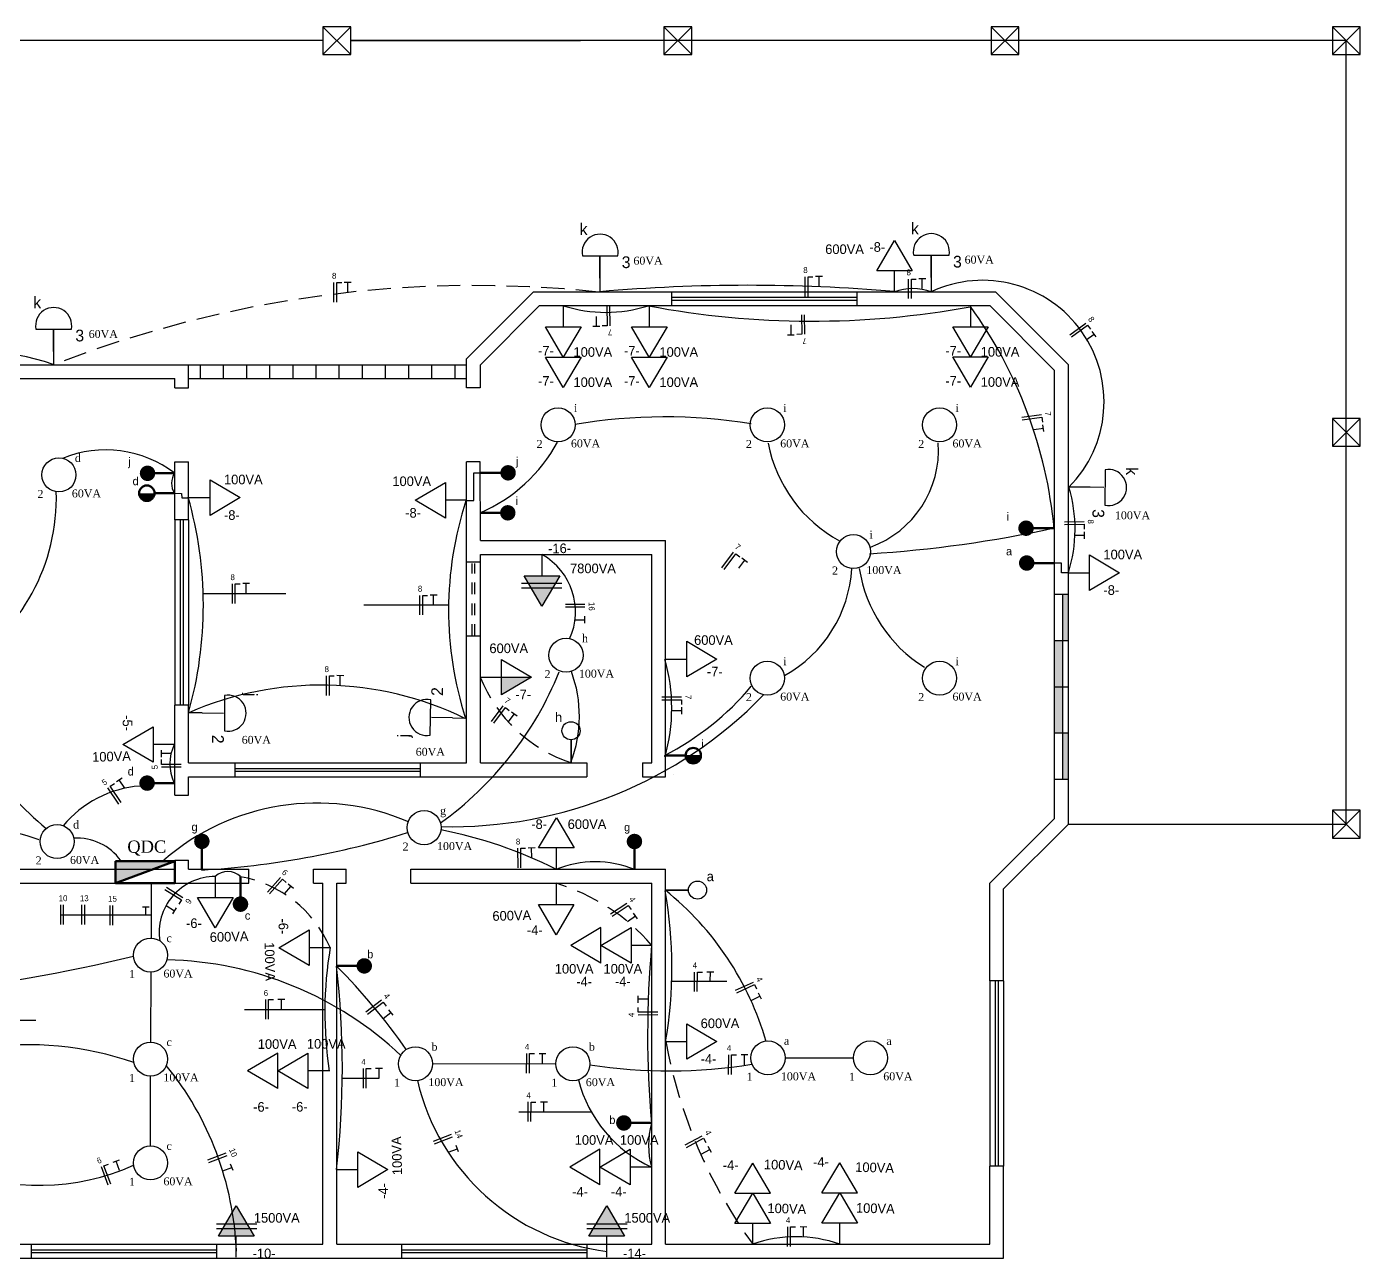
# Model space of a CAD drawing. Extents: x 33 to 1815, y -14679 to 245.
# Drawn here: x 40.87 to 55.27, y -2.46 to 10.84 of the extents above; entities that cross this region are included whole.
import ezdxf

# ---------------------------------------------------------------- set-up
doc = ezdxf.new("R2010")
doc.units = 0
doc.header["$MEASUREMENT"] = 0
for name, pattern in [('DASHED2', [9.525, 6.35, -3.175]), ('HIDDEN', [0.375, 0.25, -0.125]), ('HIDDEN2', [4.7625, 3.175, -1.5875])]:
    doc.linetypes.add(name, pattern=pattern)
doc.layers.get('0').update_dxf_attribs({"linetype": 'CONTINUOUS'})
for name, color, linetype in [('CP-CAR', 7, 'CONTINUOUS'), ('ESQUADRIA', 2, 'CONTINUOUS'), ('FIACAO', 1, 'CONTINUOUS'), ('INTERRUPTOR', 10, 'CONTINUOUS'), ('JANELA', 3, 'CONTINUOUS'), ('PAREDE', 6, 'CONTINUOUS'), ('PILAR', 5, 'CONTINUOUS'), ('PONTO_DE_LUZ', 1, 'CONTINUOUS'), ('PORTA', 3, 'CONTINUOUS'), ('PROJCASA', 3, 'HIDDEN'), ('TOMADAS', 1, 'CONTINUOUS'), ('VARANDA', 1, 'CONTINUOUS')]:
    doc.layers.add(name, color=color, linetype=linetype)
doc.layers.add('Interruptores', color=7, linetype='CONTINUOUS', lineweight=50)
doc.layers.add('QDC', color=1, linetype='CONTINUOUS', lineweight=50)

# ---------------------------------------------------------------- blocks, each defined once
blk = doc.blocks.new('QDC')
for p, q in [((0.2, 0.15), (-0.2, 0.15)), ((-0.2, 0), (0.2, 0.15)), ((-0.2, 0.15), (-0.2, 0)), ((0.2, 0), (0.2, 0.15)), ((-0.2, 0), (0.2, 0))]:
    blk.add_line(p, q)
blk.add_solid([(-0.2, 0), (0.2, 0), (0.2, 0.15)])
blk = doc.blocks.new('TB-30')
for p, q in [((0.1433, 0.1202), (0.3473, 0)), ((0.1433, -0.1202), (0.1433, 0.1202)), ((0, 0), (0.1433, 0)), ((0.3473, 0), (0.1433, -0.1202))]:
    blk.add_line(p, q)
blk = doc.blocks.new('TB-230')
blk.add_hatch(color=256).paths.add_polyline_path([(0.1433, 0.1202), (0.1433, -0.1202), (0.3473, 0)])
for p, q in [((0.1433, -0.1202), (0.1433, 0.1202)), ((0.1433, 0.1202), (0.3473, 0)), ((0, 0), (0.1433, 0)), ((0.3473, 0), (0.1433, -0.1202))]:
    blk.add_line(p, q)

msp = doc.modelspace()

# ---------------------------------------------------------------- hatches: boundary and pattern name
at = {"layer": 'FIACAO'}
h = msp.add_hatch(color=256, dxfattribs=at)
h.dxf.hatch_style = 1
h.paths.add_polyline_path([(42.263, 6.019, -1), (42.096, 6.019, -1)])
h = msp.add_hatch(color=256, dxfattribs=at)
h.dxf.hatch_style = 1
h.paths.add_polyline_path([(45.989, 6.024, 1), (46.156, 6.024, 1)])
h = msp.add_hatch(color=256, dxfattribs=at)
h.dxf.hatch_style = 1
h.paths.add_polyline_path([(42.089, 5.804), (42.256, 5.804, -1)])
h = msp.add_hatch(color=256, dxfattribs=at)
h.dxf.hatch_style = 1
h.paths.add_polyline_path([(45.986, 5.592, 1), (46.153, 5.592, 1)])
h = msp.add_hatch(color=256, dxfattribs=at)
h.dxf.hatch_style = 1
h.paths.add_polyline_path([(51.749, 5.426, -1), (51.582, 5.426, -1)])
h = msp.add_hatch(color=256, dxfattribs=at)
h.dxf.hatch_style = 1
h.paths.add_polyline_path([(51.756, 5.05, -1), (51.589, 5.05, -1)])
h = msp.add_hatch(color=256, dxfattribs=at)
h.dxf.hatch_style = 1
h.paths.add_polyline_path([(48.155, 2.97), (47.988, 2.97, 1)])
h = msp.add_hatch(color=256, dxfattribs=at)
h.dxf.hatch_style = 1
h.paths.add_polyline_path([(42.258, 2.673, -1), (42.091, 2.673, -1)])
h = msp.add_hatch(color=256, dxfattribs=at)
h.dxf.hatch_style = 1
h.paths.add_polyline_path([(42.766, 1.961, 1), (42.766, 2.128, 1)])
h = msp.add_hatch(color=256, dxfattribs=at)
h.dxf.hatch_style = 1
h.paths.add_polyline_path([(47.437, 1.959, 1), (47.437, 2.126, 1)])
h = msp.add_hatch(color=256, dxfattribs=at)
h.dxf.hatch_style = 1
h.paths.add_polyline_path([(43.183, 1.45, 1), (43.183, 1.282, 1)])
h = msp.add_hatch(color=256, dxfattribs=at)
h.dxf.hatch_style = 1
h.paths.add_polyline_path([(44.436, 0.699, 1), (44.603, 0.699, 1)])
h = msp.add_hatch(color=256, dxfattribs=at)
h.dxf.hatch_style = 1
h.paths.add_polyline_path([(47.406, -0.997, 1), (47.239, -0.997, 1)])
at = {"layer": 'PORTA'}
h = msp.add_hatch(dxfattribs=at)
h.set_pattern_fill('_USER,_O', color=1, scale=0.25, angle=90, pattern_type=0)
h.set_pattern_definition([(90, (0, 0), (-0.25, 2e-17), [])])
h.paths.add_polyline_path([(45.623, 7.192), (42.623, 7.192), (42.623, 7.042), (45.623, 7.042)])
h = msp.add_hatch(color=1, dxfattribs=at)
h.dxf.hatch_style = 1
h.paths.add_polyline_path([(52.123, 4.711), (52.063, 4.711), (52.063, 4.211), (52.123, 4.211)])
h.paths.add_polyline_path([(52.123, 3.211), (52.063, 3.211), (52.063, 2.711), (52.123, 2.711)])
h.paths.add_polyline_path([(52.063, 3.711), (51.973, 3.711), (51.973, 3.211), (52.063, 3.211)])
h.paths.add_polyline_path([(52.063, 4.211), (51.973, 4.211), (51.973, 3.711), (52.063, 3.711)])
at = {"layer": 'TOMADAS'}
msp.add_hatch(color=256, dxfattribs=at).paths.add_polyline_path([(46, 3.817), (46, 3.625), (46.326, 3.817)])

# ---------------------------------------------------------------- linework, layer by layer
at = {"color": 7, "linetype": 'DASHED2', "lineweight": 20, "ltscale": 0.5}
for p, q in [((47.064, 8.127), (47.064, 8.226)), ((50.641, 8.134), (50.641, 8.233)), ((41.165, 7.336), (41.165, 7.435)), ((52.277, 5.869), (52.376, 5.868))]:
    msp.add_line(p, q, dxfattribs=at)
at = {"color": 7}
for p, q in [((44.192, 7.868), (44.192, 8.079)), ((44.223, 7.868), (44.223, 8.079)), ((44.223, 8.079), (44.276, 8.079)), ((44.378, 8.081), (44.304, 8.081)), ((44.341, 7.975), (44.341, 8.081)), ((49.281, 7.93), (49.282, 8.142)), ((49.312, 7.93), (49.312, 8.142)), ((49.312, 8.142), (49.365, 8.142)), ((49.467, 8.144), (49.393, 8.144)), ((49.43, 8.038), (49.43, 8.144)), ((50.396, 7.906), (50.397, 8.117)), ((50.427, 7.906), (50.427, 8.117)), ((50.427, 8.117), (50.48, 8.117)), ((50.582, 8.119), (50.508, 8.119)), ((50.545, 8.013), (50.545, 8.119)), ((47.139, 7.824), (47.143, 7.613)), ((47.169, 7.825), (47.173, 7.613)), ((47.023, 7.714), (47.025, 7.608)), ((49.24, 7.731), (49.244, 7.52)), ((49.27, 7.732), (49.275, 7.52)), ((52.14, 7.516), (52.311, 7.641)), ((46.988, 7.607), (47.062, 7.609)), ((47.143, 7.613), (47.09, 7.612)), ((49.089, 7.515), (49.163, 7.516)), ((49.124, 7.621), (49.126, 7.515)), ((49.244, 7.52), (49.192, 7.519)), ((52.158, 7.492), (52.329, 7.617)), ((52.315, 7.46), (52.4, 7.522)), ((52.329, 7.617), (52.36, 7.574)), ((52.422, 7.492), (52.379, 7.552)), ((51.621, 6.625), (51.831, 6.654)), ((51.625, 6.595), (51.835, 6.624)), ((51.748, 6.493), (51.853, 6.507)), ((51.835, 6.624), (51.842, 6.572)), ((51.858, 6.47), (51.848, 6.544)), ((52.081, 5.496), (52.293, 5.498)), ((52.081, 5.466), (52.293, 5.468)), ((52.19, 5.349), (52.296, 5.349)), ((52.293, 5.468), (52.293, 5.415)), ((52.296, 5.312), (52.296, 5.386)), ((48.381, 4.999), (48.508, 5.168)), ((48.405, 4.98), (48.532, 5.149)), ((48.532, 5.149), (48.575, 5.118)), ((48.564, 4.995), (48.628, 5.08)), ((48.658, 5.057), (48.598, 5.102)), ((43.097, 4.613), (43.097, 4.825)), ((43.127, 4.613), (43.127, 4.825)), ((43.127, 4.825), (43.18, 4.825)), ((43.282, 4.827), (43.208, 4.827)), ((43.245, 4.721), (43.245, 4.827)), ((45.12, 4.489), (45.12, 4.701)), ((45.151, 4.489), (45.151, 4.701)), ((45.151, 4.701), (45.204, 4.701)), ((45.306, 4.702), (45.232, 4.702)), ((45.269, 4.597), (45.269, 4.702)), ((46.692, 4.607), (46.903, 4.607)), ((46.692, 4.577), (46.903, 4.577)), ((46.903, 4.401), (46.903, 4.475)), ((46.797, 4.438), (46.903, 4.438)), ((44.112, 3.62), (44.113, 3.832)), ((44.143, 3.62), (44.143, 3.832)), ((44.143, 3.832), (44.196, 3.832)), ((44.298, 3.833), (44.224, 3.834)), ((44.261, 3.728), (44.261, 3.833)), ((47.734, 3.604), (47.945, 3.604)), ((45.892, 3.338), (46.02, 3.507)), ((45.917, 3.32), (46.044, 3.489)), ((46.044, 3.489), (46.086, 3.457)), ((47.734, 3.574), (47.945, 3.574)), ((47.945, 3.574), (47.945, 3.521)), ((47.947, 3.419), (47.947, 3.493)), ((46.076, 3.334), (46.14, 3.419)), ((46.169, 3.397), (46.11, 3.441)), ((47.842, 3.456), (47.947, 3.456)), ((42.327, 3.029), (42.327, 2.955)), ((42.433, 2.992), (42.327, 2.992)), ((42.329, 2.874), (42.329, 2.927)), ((42.541, 2.874), (42.329, 2.874)), ((42.541, 2.844), (42.329, 2.844)), ((41.87, 2.447), (41.752, 2.623)), ((41.777, 2.64), (41.821, 2.669)), ((41.896, 2.464), (41.777, 2.64)), ((41.905, 2.728), (41.843, 2.687)), ((41.933, 2.62), (41.874, 2.708)), ((46.18, 1.758), (46.179, 1.97)), ((46.21, 1.758), (46.209, 1.97)), ((46.209, 1.97), (46.262, 1.97)), ((46.364, 1.973), (46.29, 1.972)), ((46.328, 1.867), (46.327, 1.973)), ((43.474, 1.496), (43.614, 1.655)), ((43.497, 1.476), (43.637, 1.635)), ((43.637, 1.635), (43.676, 1.6)), ((42.367, 1.525), (42.546, 1.411)), ((42.384, 1.55), (42.562, 1.437)), ((43.657, 1.479), (43.727, 1.558)), ((43.755, 1.534), (43.699, 1.583)), ((41.242, 1.146), (41.242, 1.358)), ((41.272, 1.146), (41.272, 1.358)), ((41.471, 1.146), (41.471, 1.358)), ((41.501, 1.146), (41.501, 1.358)), ((41.776, 1.14), (41.776, 1.352)), ((41.806, 1.14), (41.806, 1.352)), ((42.198, 1.335), (42.124, 1.335)), ((42.161, 1.252), (42.161, 1.335)), ((42.382, 1.351), (42.472, 1.294)), ((42.452, 1.263), (42.492, 1.325)), ((42.546, 1.411), (42.518, 1.367)), ((47.178, 1.26), (47.354, 1.378)), ((47.195, 1.235), (47.371, 1.353)), ((47.371, 1.353), (47.4, 1.309)), ((41.244, 1.252), (41.64, 1.252)), ((47.361, 1.179), (47.448, 1.238)), ((47.469, 1.207), (47.428, 1.268)), ((48.085, 0.422), (48.087, 0.633)), ((48.116, 0.421), (48.118, 0.633)), ((48.118, 0.633), (48.171, 0.632)), ((48.294, 0.631), (48.22, 0.632)), ((48.256, 0.534), (48.257, 0.632)), ((48.529, 0.436), (48.721, 0.525)), ((48.542, 0.409), (48.734, 0.498)), ((48.734, 0.498), (48.756, 0.45)), ((43.455, 0.123), (43.455, 0.335)), ((43.486, 0.123), (43.486, 0.335)), ((43.486, 0.335), (43.539, 0.335)), ((43.662, 0.335), (43.588, 0.335)), ((43.625, 0.229), (43.625, 0.335)), ((44.536, 0.203), (44.705, 0.331)), ((44.555, 0.179), (44.723, 0.307)), ((44.723, 0.307), (44.755, 0.265)), ((47.474, 0.375), (47.475, 0.301)), ((47.58, 0.339), (47.475, 0.338)), ((48.696, 0.327), (48.792, 0.372)), ((48.808, 0.338), (48.777, 0.405)), ((43.228, 0.229), (43.625, 0.229)), ((44.723, 0.132), (44.807, 0.196)), ((44.83, 0.167), (44.785, 0.226)), ((47.476, 0.199), (47.476, 0.251)), ((47.688, 0.201), (47.476, 0.199)), ((47.688, 0.171), (47.477, 0.168)), ((46.273, -0.459), (46.275, -0.247)), ((46.303, -0.459), (46.305, -0.248)), ((46.305, -0.248), (46.358, -0.248)), ((46.481, -0.249), (46.407, -0.249)), ((46.443, -0.355), (46.444, -0.249)), ((48.454, -0.473), (48.456, -0.261)), ((48.484, -0.473), (48.486, -0.262)), ((48.486, -0.262), (48.539, -0.262)), ((48.662, -0.263), (48.588, -0.263)), ((48.624, -0.369), (48.625, -0.263)), ((44.51, -0.621), (44.51, -0.409)), ((44.54, -0.621), (44.54, -0.409)), ((44.54, -0.409), (44.593, -0.409)), ((44.716, -0.409), (44.642, -0.409)), ((44.679, -0.515), (44.679, -0.409)), ((44.282, -0.515), (44.679, -0.515)), ((46.289, -0.982), (46.291, -0.77)), ((46.319, -0.982), (46.321, -0.771)), ((46.321, -0.771), (46.374, -0.771)), ((46.497, -0.772), (46.423, -0.772)), ((46.459, -0.878), (46.46, -0.772)), ((45.266, -1.195), (45.463, -1.118)), ((45.277, -1.223), (45.474, -1.146)), ((47.984, -1.235), (48.17, -1.135)), ((45.426, -1.314), (45.525, -1.276)), ((45.538, -1.31), (45.511, -1.241)), ((47.998, -1.262), (48.184, -1.161)), ((48.157, -1.334), (48.25, -1.284)), ((48.184, -1.161), (48.209, -1.208)), ((48.268, -1.316), (48.233, -1.251)), ((41.874, -1.398), (41.804, -1.424)), ((41.876, -1.51), (41.839, -1.411)), ((42.831, -1.396), (43.029, -1.319)), ((42.842, -1.424), (43.04, -1.347)), ((41.755, -1.669), (41.681, -1.47)), ((41.709, -1.46), (41.759, -1.441)), ((41.783, -1.658), (41.709, -1.46)), ((42.991, -1.515), (43.09, -1.477)), ((43.103, -1.511), (43.077, -1.442)), ((49.091, -2.33), (49.093, -2.119)), ((49.121, -2.33), (49.123, -2.119)), ((49.123, -2.119), (49.176, -2.119)), ((49.299, -2.121), (49.225, -2.12)), ((49.261, -2.226), (49.262, -2.12))]:
    msp.add_line(p, q, dxfattribs=at)
at = {"color": 240, "linetype": 'Continuous', "lineweight": 30, "true_color": 0xed1f24}
for p, q in [((45.701, 6.023), (45.772, 6.025)), ((45.701, 5.724), (45.701, 6.023)), ((42.471, 5.803), (42.547, 5.799)), ((42.547, 5.799), (42.547, 5.799)), ((42.547, 5.799), (42.548, 5.754)), ((42.548, 5.754), (42.624, 5.753)), ((45.62, 5.724), (45.701, 5.724)), ((52.047, 5.048), (51.976, 5.049)), ((52.049, 4.944), (52.047, 5.048)), ((52.123, 4.944), (52.049, 4.944))]:
    msp.add_line(p, q, dxfattribs=at)
at = {"color": 7, "linetype": 'Continuous'}
for p, q in [((42.784, 4.72), (43.674, 4.72)), ((45.423, 4.596), (44.515, 4.596)), ((41.64, 1.252), (42.216, 1.252)), ((47.839, 0.534), (48.435, 0.534)), ((43.625, 0.229), (44.093, 0.229)), ((40.505, 0.113), (40.974, 0.113)), ((46.187, -0.877), (46.971, -0.877))]:
    msp.add_line(p, q, dxfattribs=at)
at = {"color": 240, "lineweight": 30, "true_color": 0xed1f24}
for p, q in [((42.218, 1.592), (42.218, 0.998)), ((42.216, 0.63), (42.213, -0.124)), ((42.209, -0.497), (42.209, -1.251))]:
    msp.add_line(p, q, dxfattribs=at)
at = {"color": 240, "linetype": 'ByBlock', "lineweight": 30, "true_color": 0xed1f24}
for p, q in [((45.257, -0.356), (46.585, -0.359)), ((49.062, -0.294), (49.802, -0.293))]:
    msp.add_line(p, q, dxfattribs=at)
at = {"color": 240, "linetype": 'Continuous', "lineweight": 30, "true_color": 0xed1f24}
for centre, radius, start, end in [((51.197, 6.792), 1.311, 315.2337, 115.0595), ((48.662, -10.511), 18.56, 85.1047, 94.9381), ((50.443, 7.404), 0.609, 71.0238, 108.9762), ((47.128, 9.265), 1.508, 252.2462, 287.7538), ((49.353, 17.133), 9.471, 259.2609, 280.3904), ((47.151, 4.974), 4.838, 5.299, 36.0157), ((40.38, 5.019), 2.31, 70.2316, 109.7684), ((45.091, 7.176), 1.723, 293.303, 331.6144), ((41.727, 5.043), 1.229, 52.5954, 112.2659), ((42.64, 5.911), 0.201, 146.899, 212.4443), ((38.509, 4.591), 4.273, 344.2597, 15.8949), ((50.626, 5.417), 1.569, 342.492, 16.7567), ((49.257, 4.539), 3.827, 162.0006, 197.7477), ((49.125, 18.5), 13.377, 273.6386, 282.2705), ((45.915, 3.483), 1.925, 344.1338, 15.8662), ((44.049, 0.176), 3.555, 64.0118, 113.607), ((46.412, 5.627), 2.978, 296.9489, 320.1751), ((42.894, 2.881), 0.474, 154.0198, 205.0637), ((39.933, -1.001), 3.245, 70.6278, 108.897)]:
    msp.add_arc(centre, radius, start, end, dxfattribs=at)
at = {"color": 240, "linetype": 'HIDDEN', "lineweight": 30, "true_color": 0xed1f24}
for centre, radius, start, end in [((45.723, -4.526), 12.573, 83.9237, 111.2407), ((47.263, 4.416), 1.607, 201.8584, 251.4327), ((42.956, 0.38), 1.302, 23.4104, 79.9949), ((45.949, -0.533), 2.219, 41.0346, 73.202), ((53.047, 0.851), 5.36, 190.3922, 216.1262)]:
    msp.add_arc(centre, radius, start, end, dxfattribs=at)
at = {"color": 240, "linetype": 'ByBlock', "lineweight": 30, "true_color": 0xed1f24}
for centre, radius, start, end in [((47.767, 0.847), 5.781, 80.7542, 99.6913), ((50.384, 6.631), 1.53, 190.7396, 241.3525), ((49.605, 6.27), 1.115, 289.8914, 3.919), ((39.036, 5.755), 2.159, 301.2973, 1.7575), ((46.095, 4.524), 0.706, 335.3607, 60.8593), ((48.372, 5.072), 1.414, 299.0375, 356.6525), ((51.375, 5.222), 1.528, 188.7517, 238.1117), ((43.169, 5.272), 3.728, 305.6438, 337.9895), ((45.445, 3.394), 1.398, 339.1993, 20.2513), ((43.598, 5.158), 3.895, 201.5687, 229.7988), ((45.458, 6.912), 4.71, 268.664, 315.6866), ((42.185, 1.458), 1.186, 94.2679, 140.5902), ((44.006, -0.059), 2.517, 66.8207, 130.9895), ((44.435, -2.546), 4.801, 63.3386, 79.0533), ((41.419, 1.499), 0.579, 35.5568, 93.61), ((42.249, 10.869), 9.149, 273.2262, 287.4115), ((47.014, 0.713), 1.111, 67.463, 112.537), ((43.056, 0.677), 4.785, 350.3848, 10.0012), ((45.742, -1.014), 3.243, 16.0287, 51.2708), ((36.864, 22.855), 22.649, 271.5285, 283.1778), ((40.895, -3.613), 3.46, 70.8345, 125.6895), ((39.75, -2.513), 3.391, 2.2209, 39.0816), ((47.443, 0.008), 2.412, 193.1372, 262.8321)]:
    msp.add_arc(centre, radius, start, end, dxfattribs=at)
at = {"color": 240, "lineweight": 30, "true_color": 0xed1f24}
for centre, radius, start, end in [((42.91, 1.058), 0.606, 89.8854, 188.8417), ((43.047, 1.524), 0.195, 45.4046, 134.2805), ((48.341, 0.199), 4.247, 170.5286, 188.6188), ((58.449, -0.048), 10.87, 174.8786, 185.0118), ((42.311, -3.035), 3.8, 46.6559, 88.7956), ((39.443, -4.066), 6.745, 34.9168, 44.9033), ((34.555, -0.403), 9.728, 353.5164, 6.4836), ((47.813, 5.175), 5.61, 261.1916, 279.1589), ((48.214, -0.178), 1.426, 194.4086, 245.4341), ((48.49, -1.235), 0.901, 164.9014, 195.5016), ((41.021, 0.757), 2.428, 246.9222, 294.5199), ((49.182, -3.63), 1.404, 70.3768, 109.4915)]:
    msp.add_arc(centre, radius, start, end, dxfattribs=at)
at = {"layer": 'CP-CAR'}
msp.add_line((42.623, 7.192), (45.623, 7.192), dxfattribs=at)
at = {"layer": 'ESQUADRIA'}
for p, q in [((47.842, 7.98), (49.842, 7.98)), ((47.842, 7.83), (49.842, 7.83)), ((42.473, 5.516), (42.473, 3.516)), ((42.623, 5.516), (42.623, 3.516)), ((45.623, 4.263), (45.623, 5.063)), ((45.773, 4.263), (45.773, 5.063)), ((43.123, 2.892), (45.123, 2.892)), ((43.123, 2.742), (45.123, 2.742)), ((51.273, 0.536), (51.273, -1.464)), ((51.423, 0.536), (51.423, -1.464)), ((40.923, -2.308), (42.923, -2.308)), ((44.923, -2.308), (46.923, -2.308)), ((40.923, -2.458), (42.923, -2.458)), ((44.923, -2.458), (46.923, -2.458))]:
    msp.add_line(p, q, dxfattribs=at)
at = {"layer": 'FIACAO'}
for p, q in [((46.875, 8.367), (47.257, 8.367)), ((47.064, 8.127), (47.064, 8.357)), ((47.064, 8.357), (47.064, 8.127)), ((50.452, 8.373), (50.834, 8.373)), ((50.641, 8.134), (50.641, 8.363)), ((50.641, 8.363), (50.641, 8.134)), ((47.064, 8.127), (47.064, 7.979)), ((50.641, 8.134), (50.641, 7.985)), ((40.975, 7.575), (41.357, 7.575)), ((41.165, 7.336), (41.165, 7.565)), ((41.165, 7.565), (41.165, 7.336)), ((41.165, 7.336), (41.165, 7.187)), ((52.518, 6.057), (52.515, 5.675)), ((52.129, 5.874), (52.359, 5.873)), ((52.277, 5.869), (52.129, 5.869)), ((52.507, 5.867), (52.277, 5.869)), ((43.012, 3.619), (43.009, 3.237)), ((45.232, 3.19), (45.237, 3.573)), ((42.771, 3.431), (42.623, 3.432)), ((42.771, 3.431), (43.001, 3.43)), ((45.474, 3.377), (45.245, 3.38)), ((45.474, 3.377), (45.622, 3.375)), ((47.988, 2.97), (48.155, 2.97))]:
    msp.add_line(p, q, dxfattribs=at)
msp.add_circle((46.773, -0.358), 0.184, dxfattribs=at)
for centre, start, end in [((47.066, 8.406), 348.4831, 191.5169), ((50.643, 8.412), 348.4831, 191.5169), ((41.166, 7.614), 348.4831, 191.5169), ((52.556, 5.866), 258.155, 101.1887), ((43.049, 3.428), 258.155, 101.1887), ((45.196, 3.382), 77.7466, 280.7803)]:
    msp.add_arc(centre, 0.195, start, end, dxfattribs=at)
at = {"layer": 'INTERRUPTOR', "flags": 128}
for points in [[(46.752, 2.893), (46.752, 3.142)], [(47.772, 1.518), (48.02, 1.518)]]:
    msp.add_lwpolyline(points, close=True, dxfattribs=at)
at = {"layer": 'INTERRUPTOR'}
for centre in [(46.752, 3.239), (48.118, 1.518)]:
    msp.add_circle(centre, 0.0976, dxfattribs=at)
at = {"layer": 'Interruptores', "color": 1, "flags": 128}
for points in [[(42.476, 6.019), (42.263, 6.019)], [(45.776, 6.024), (45.989, 6.024)], [(42.469, 5.804), (42.256, 5.804)], [(45.773, 5.592), (45.986, 5.592)], [(51.962, 5.426), (51.749, 5.426)], [(51.969, 5.05), (51.756, 5.05)], [(47.775, 2.97), (47.988, 2.97)], [(42.471, 2.673), (42.258, 2.673)], [(42.766, 1.748), (42.766, 1.961)], [(47.437, 1.746), (47.437, 1.959)], [(43.183, 1.663), (43.183, 1.45)], [(44.223, 0.699), (44.436, 0.699)], [(47.619, -0.997), (47.406, -0.997)]]:
    msp.add_lwpolyline(points, close=True, dxfattribs=at)
at = {"layer": 'Interruptores', "color": 1}
for centre in [(42.172, 5.804), (48.072, 2.97)]:
    msp.add_circle(centre, 0.0836, dxfattribs=at)
at = {"layer": 'JANELA', "color": 3}
for p, q in [((47.842, 7.92), (49.842, 7.92)), ((47.842, 7.89), (49.842, 7.89)), ((47.842, 7.89), (49.842, 7.89)), ((42.533, 5.516), (42.533, 3.516)), ((42.563, 5.516), (42.563, 3.516)), ((43.123, 2.832), (45.123, 2.832)), ((43.123, 2.802), (45.123, 2.802)), ((51.333, 0.536), (51.333, -1.464)), ((51.333, 0.536), (51.333, -1.464)), ((51.363, 0.536), (51.363, -1.464)), ((40.923, -2.368), (42.923, -2.368)), ((40.923, -2.398), (42.923, -2.398)), ((40.923, -2.398), (42.923, -2.398)), ((44.923, -2.368), (46.923, -2.368)), ((44.923, -2.398), (46.923, -2.398)), ((44.923, -2.398), (46.923, -2.398))]:
    msp.add_line(p, q, dxfattribs=at)
at = {"layer": 'PAREDE'}
for p, q in [((45.623, 7.254), (46.348, 7.98)), ((46.348, 7.98), (47.841, 7.98)), ((47.842, 7.83), (47.842, 7.98)), ((49.841, 7.98), (51.335, 7.98)), ((49.842, 7.83), (49.842, 7.98)), ((51.335, 7.98), (52.123, 7.192)), ((45.773, 7.192), (46.411, 7.83)), ((46.411, 7.83), (47.842, 7.83)), ((49.842, 7.83), (51.273, 7.83)), ((51.273, 7.83), (51.973, 7.13)), ((45.623, 6.941), (45.623, 7.254)), ((37.323, 7.192), (42.623, 7.192)), ((42.623, 6.941), (42.623, 7.192)), ((45.773, 6.941), (45.773, 7.192)), ((51.973, 4.711), (51.973, 7.13)), ((52.123, 4.711), (52.123, 7.192)), ((37.473, 7.042), (42.473, 7.042)), ((42.473, 6.941), (42.473, 7.042)), ((42.473, 6.941), (42.623, 6.941)), ((45.771, 6.941), (45.623, 6.941)), ((42.473, 6.141), (42.623, 6.141)), ((42.473, 5.516), (42.473, 6.141)), ((42.623, 5.516), (42.623, 6.141)), ((45.623, 5.063), (45.623, 6.141)), ((45.771, 6.141), (45.623, 6.141)), ((45.773, 5.292), (45.771, 6.141)), ((42.623, 5.516), (42.473, 5.516)), ((45.773, 5.292), (47.773, 5.292)), ((47.773, 2.742), (47.773, 5.292)), ((45.623, 5.063), (45.773, 5.063)), ((45.773, 5.142), (47.623, 5.142)), ((45.773, 5.063), (45.773, 5.142)), ((47.623, 2.892), (47.623, 5.142)), ((52.123, 4.711), (51.973, 4.711)), ((45.623, 2.892), (45.623, 4.263)), ((45.623, 4.263), (45.773, 4.263)), ((45.773, 2.892), (45.773, 4.263)), ((42.473, 2.542), (42.473, 3.516)), ((42.623, 3.516), (42.473, 3.516)), ((42.623, 2.892), (42.623, 3.516)), ((42.623, 2.892), (43.123, 2.892)), ((43.123, 2.892), (43.123, 2.742)), ((45.123, 2.892), (45.123, 2.742)), ((45.123, 2.892), (45.623, 2.892)), ((45.623, 2.892), (45.623, 3.017)), ((45.773, 2.892), (46.923, 2.892)), ((46.923, 2.892), (46.923, 2.742)), ((47.523, 2.892), (47.523, 2.742)), ((47.523, 2.892), (47.623, 2.892)), ((42.623, 2.742), (43.123, 2.742)), ((42.623, 2.542), (42.623, 2.742)), ((45.123, 2.742), (46.923, 2.742)), ((47.523, 2.742), (47.773, 2.742)), ((51.973, 2.292), (51.973, 2.711)), ((52.123, 2.711), (51.973, 2.711)), ((52.123, 2.23), (52.123, 2.711)), ((42.473, 2.542), (42.623, 2.542)), ((51.273, 1.592), (51.973, 2.292)), ((51.423, 1.53), (52.123, 2.23)), ((39.123, 1.742), (42.473, 1.742)), ((42.473, 1.742), (42.473, 1.842)), ((42.473, 1.842), (42.623, 1.842)), ((42.623, 1.742), (42.623, 1.842)), ((42.623, 1.742), (43.273, 1.742)), ((43.273, 1.592), (43.273, 1.742)), ((43.973, 1.592), (43.973, 1.742)), ((43.973, 1.742), (44.323, 1.742)), ((44.323, 1.592), (44.323, 1.742)), ((45.023, 1.742), (47.773, 1.742)), ((45.023, 1.592), (45.023, 1.742)), ((47.773, -2.308), (47.773, 1.742)), ((40.073, 1.592), (43.273, 1.592)), ((43.973, 1.592), (44.073, 1.592)), ((43.973, 1.592), (44.073, 1.592)), ((44.073, -2.308), (44.073, 1.592)), ((44.223, -2.308), (44.223, 1.592)), ((44.223, 1.592), (44.323, 1.592)), ((45.023, 1.592), (47.623, 1.592)), ((47.623, -2.308), (47.623, 1.592)), ((51.273, 0.536), (51.273, 1.592)), ((51.423, 0.536), (51.423, 1.53)), ((51.423, 0.536), (51.273, 0.536)), ((51.273, -2.308), (51.273, -1.464)), ((51.423, -1.464), (51.273, -1.464)), ((51.423, -2.458), (51.423, -1.464)), ((40.073, -2.308), (40.923, -2.308)), ((40.923, -2.308), (40.923, -2.458)), ((42.923, -2.308), (42.923, -2.458)), ((42.923, -2.308), (44.073, -2.308)), ((44.223, -2.308), (44.923, -2.308)), ((44.923, -2.308), (44.923, -2.458)), ((46.923, -2.308), (46.923, -2.458)), ((46.923, -2.308), (47.623, -2.308)), ((47.773, -2.308), (50.523, -2.308)), ((50.523, -2.308), (51.273, -2.308)), ((38.548, -2.458), (40.923, -2.458)), ((42.923, -2.458), (44.923, -2.458)), ((46.923, -2.458), (50.523, -2.458)), ((50.523, -2.458), (51.423, -2.458))]:
    msp.add_line(p, q, dxfattribs=at)
at = {"layer": 'PILAR'}
for p, q in [((44.073, 10.842), (44.373, 10.542)), ((44.073, 10.542), (44.373, 10.842)), ((47.756, 10.842), (48.056, 10.542)), ((47.756, 10.542), (48.056, 10.842)), ((51.289, 10.842), (51.589, 10.542)), ((51.289, 10.542), (51.589, 10.842)), ((54.973, 10.842), (55.273, 10.542)), ((54.973, 10.542), (55.273, 10.842)), ((54.973, 10.842), (55.273, 10.542)), ((54.973, 10.542), (55.273, 10.842)), ((54.975, 6.311), (55.275, 6.611)), ((54.975, 6.611), (55.275, 6.311)), ((54.973, 2.08), (55.273, 2.38)), ((54.973, 2.38), (55.273, 2.08))]:
    msp.add_line(p, q, dxfattribs=at)
for points in [[(44.373, 10.542), (44.373, 10.842), (44.073, 10.842), (44.073, 10.542)], [(48.056, 10.542), (48.056, 10.842), (47.756, 10.842), (47.756, 10.542)], [(51.589, 10.542), (51.589, 10.842), (51.289, 10.842), (51.289, 10.542)], [(55.273, 10.542), (55.273, 10.842), (54.973, 10.842), (54.973, 10.542)], [(55.275, 6.311), (55.275, 6.611), (54.975, 6.611), (54.975, 6.311)], [(55.273, 2.08), (55.273, 2.38), (54.973, 2.38), (54.973, 2.08)]]:
    msp.add_lwpolyline(points, close=True, dxfattribs=at)
at = {"layer": 'PONTO_DE_LUZ'}
for centre in [(46.612, 6.541), (48.872, 6.541), (50.732, 6.541), (41.223, 6.001), (49.802, 5.173), (46.698, 4.054), (48.872, 3.806), (50.732, 3.806), (45.166, 2.192), (41.203, 2.042), (42.212, 0.816), (42.212, -0.307), (48.879, -0.295), (49.985, -0.295), (45.073, -0.358), (42.212, -1.429)]:
    msp.add_circle(centre, 0.184, dxfattribs=at)
at = {"layer": 'PORTA', "color": 1}
for p, q in [((42.623, 7.192), (45.623, 7.192)), ((42.623, 7.042), (45.623, 7.042))]:
    msp.add_line(p, q, dxfattribs=at)
at = {"layer": 'PORTA', "color": 3}
for p, q in [((51.973, 2.711), (51.973, 4.711)), ((52.063, 2.711), (52.063, 4.711)), ((52.123, 2.711), (52.123, 4.711)), ((52.123, 4.211), (51.973, 4.211)), ((52.123, 3.711), (51.973, 3.711)), ((52.123, 3.211), (51.973, 3.211))]:
    msp.add_line(p, q, dxfattribs=at)
msp.add_lwpolyline([(47.863, 2.761), (47.863, 2.761), (47.863, 2.761), (47.863, 2.761)], close=True, dxfattribs=at)
at = {"layer": 'PROJCASA', "ltscale": 0.5}
for p, q in [((45.683, 4.263), (45.683, 5.043)), ((45.713, 4.263), (45.713, 5.043))]:
    msp.add_line(p, q, dxfattribs=at)
at = {"layer": 'TOMADAS'}
for p, q in [((50.053, 8.206), (50.245, 8.532)), ((50.245, 8.532), (50.437, 8.206)), ((50.437, 8.206), (50.053, 8.206)), ((50.245, 7.977), (50.245, 8.206)), ((46.669, 7.828), (46.669, 7.599)), ((47.597, 7.828), (47.597, 7.599)), ((51.066, 7.829), (51.066, 7.601)), ((46.669, 7.273), (46.477, 7.599)), ((46.477, 7.599), (46.861, 7.599)), ((46.861, 7.599), (46.669, 7.273)), ((47.597, 7.273), (47.405, 7.599)), ((47.405, 7.599), (47.789, 7.599)), ((47.789, 7.599), (47.597, 7.273)), ((51.066, 7.275), (50.874, 7.601)), ((50.874, 7.601), (51.258, 7.601)), ((51.258, 7.601), (51.066, 7.275)), ((46.669, 6.947), (46.477, 7.273)), ((46.477, 7.273), (46.861, 7.273)), ((46.861, 7.273), (46.669, 6.947)), ((47.597, 6.947), (47.405, 7.273)), ((47.405, 7.273), (47.789, 7.273)), ((47.789, 7.273), (47.597, 6.947)), ((51.066, 6.949), (50.874, 7.275)), ((50.874, 7.275), (51.258, 7.275)), ((51.258, 7.275), (51.066, 6.949)), ((42.854, 5.948), (43.18, 5.756)), ((42.854, 5.564), (42.854, 5.948)), ((45.07, 5.728), (45.396, 5.92)), ((45.396, 5.92), (45.396, 5.536)), ((42.625, 5.756), (42.854, 5.756)), ((43.18, 5.756), (42.854, 5.564)), ((45.396, 5.536), (45.07, 5.728)), ((45.624, 5.728), (45.396, 5.728)), ((52.35, 5.137), (52.676, 4.945)), ((52.35, 4.753), (52.35, 5.137)), ((52.121, 4.945), (52.35, 4.945)), ((52.676, 4.945), (52.35, 4.753)), ((46.653, 4.828), (46.217, 4.828)), ((46.653, 4.779), (46.217, 4.779)), ((48.002, 4.205), (48.328, 4.013)), ((48.002, 3.821), (48.002, 4.205)), ((46, 4.009), (46.326, 3.817)), ((46, 3.625), (46, 4.009)), ((47.773, 4.013), (48.002, 4.013)), ((48.328, 4.013), (48.002, 3.821)), ((45.771, 3.817), (46.326, 3.817)), ((46.326, 3.817), (46, 3.625)), ((41.914, 3.09), (42.24, 3.282)), ((42.24, 3.282), (42.24, 2.898)), ((42.24, 2.898), (41.914, 3.09)), ((42.468, 3.09), (42.24, 3.09)), ((46.402, 1.973), (46.594, 2.299)), ((46.594, 2.299), (46.786, 1.973)), ((46.786, 1.973), (46.402, 1.973)), ((46.594, 1.744), (46.594, 1.973)), ((42.911, 1.666), (42.911, 1.437)), ((46.592, 1.591), (46.592, 1.362)), ((42.911, 1.111), (42.719, 1.437)), ((42.719, 1.437), (43.103, 1.437)), ((43.103, 1.437), (42.911, 1.111)), ((46.592, 1.036), (46.4, 1.362)), ((46.4, 1.362), (46.784, 1.362)), ((46.784, 1.362), (46.592, 1.036)), ((43.597, 0.895), (43.923, 1.087)), ((43.923, 1.087), (43.923, 0.703)), ((47.075, 1.112), (46.749, 0.92)), ((47.075, 0.728), (47.075, 1.112)), ((43.923, 0.703), (43.597, 0.895)), ((44.152, 0.895), (43.923, 0.895)), ((47.075, 0.728), (46.749, 0.92)), ((48.001, 0.075), (48.327, -0.117)), ((48.001, -0.309), (48.001, 0.075)), ((47.772, -0.117), (48.001, -0.117)), ((48.327, -0.117), (48.001, -0.309)), ((43.586, -0.242), (43.26, -0.434)), ((43.586, -0.626), (43.586, -0.242)), ((43.586, -0.626), (43.26, -0.434)), ((47.064, -1.282), (46.738, -1.474)), ((47.064, -1.666), (47.064, -1.282)), ((44.449, -1.309), (44.774, -1.501)), ((44.449, -1.693), (44.449, -1.309)), ((48.522, -1.756), (48.714, -1.43)), ((48.906, -1.756), (48.714, -1.43)), ((49.461, -1.753), (49.653, -1.427)), ((49.845, -1.753), (49.653, -1.427)), ((44.22, -1.501), (44.449, -1.501)), ((44.774, -1.501), (44.449, -1.693)), ((47.064, -1.666), (46.738, -1.474)), ((48.522, -1.756), (48.906, -1.756)), ((49.461, -1.753), (49.845, -1.753)), ((42.923, -2.088), (43.36, -2.088)), ((42.923, -2.136), (43.36, -2.136)), ((46.923, -2.088), (47.36, -2.088)), ((46.923, -2.136), (47.36, -2.136))]:
    msp.add_line(p, q, dxfattribs=at)
at = {"layer": 'VARANDA'}
for p, q in [((44.073, 10.692), (33.323, 10.692)), ((55.123, 10.692), (44.373, 10.692)), ((44.373, 10.692), (46.856, 10.692)), ((55.123, 2.23), (55.123, 10.692)), ((52.123, 2.23), (55.123, 2.23))]:
    msp.add_line(p, q, dxfattribs=at)

# ---------------------------------------------------------------- block references
at = {"layer": 'QDC', "color": 7, "xscale": 1.594594681388764, "yscale": 1.594594681388764, "zscale": 1.594594681388764, "rotation": 180}
msp.add_blockref('QDC', (42.154, 1.831), dxfattribs=at)
at = {"layer": 'TOMADAS'}
for name, p, xscale, yscale, zscale, rotation in [('TB-230', (46.438, 5.139), 1.597331338044064, 1.597331338044064, 1.597331338044064, 270), ('TB-30', (47.63, 0.92), 1.597340244997071, 1.597340244997071, 1.597340244997071, 180), ('TB-30', (44.141, -0.434), 1.597340244997071, 1.597340244997071, 1.597340244997071, 180), ('TB-30', (47.619, -1.474), 1.597340244997071, 1.597340244997071, 1.597340244997071, 180), ('TB-30', (48.714, -2.311), 1.597340244997071, 1.597340244997071, 1.597340244997071, 89.99999999999999), ('TB-30', (49.653, -2.308), 1.597340244997071, 1.597340244997071, 1.597340244997071, 89.99999999999999), ('TB-230', (43.138, -2.447), 1.597331338044064, 1.597331338044064, 1.597331338044064, 90), ('TB-230', (47.138, -2.447), 1.597331338044064, 1.597331338044064, 1.597331338044064, 90)]:
    msp.add_blockref(name, p, dxfattribs=dict(at, xscale=xscale, yscale=yscale, zscale=zscale, rotation=rotation))

# ---------------------------------------------------------------- texts
at = {"color": 7, "linetype": 'HIDDEN2'}
for s, rotation, p in [('8', 359.9478, (49.26, 8.182)), ('8', 359.9478, (50.375, 8.157)), ('8', 359.9478, (44.171, 8.12)), ('8', 306.1701, (52.331, 7.682)), ('7', 181.1563, (47.196, 7.574)), ('7', 181.1563, (49.297, 7.481)), ('7', 277.8696, (51.868, 6.681)), ('8', 270.4373, (52.333, 5.52)), ('7', 322.9632, (48.515, 5.213)), ('8', 359.9478, (43.075, 4.865)), ('8', 359.9478, (45.099, 4.741)), ('16', 269.9305, (46.944, 4.629)), ('8', 359.9478, (44.091, 3.872)), ('7', 269.9892, (47.986, 3.626)), ('7', 322.9632, (46.027, 3.552)), ('5', 89.9346, (42.289, 2.822)), ('5', 33.9751, (41.712, 2.644)), ('8', 0.1918, (46.157, 2.01)), ('6', 318.6658, (43.624, 1.7)), ('6', 237.6454, (42.608, 1.434)), ('4', 303.9324, (47.375, 1.419)), ('4', 359.4515, (48.066, 0.674)), ('4', 294.9355, (48.748, 0.562)), ('4', 307.1677, (44.724, 0.373)), ('4', 90.6889, (47.437, 0.146)), ('4', 359.4515, (46.253, -0.207)), ('4', 359.4515, (48.434, -0.221)), ('4', 359.4515, (46.27, -0.73)), ('14', 291.2837, (45.493, -1.083)), ('4', 298.3145, (48.195, -1.097)), ('10', 291.2837, (43.058, -1.284)), ('6', 20.5418, (41.646, -1.44)), ('4', 359.4515, (49.072, -2.078))]:
    msp.add_text(s, height=0.0635, rotation=rotation, dxfattribs=at).set_placement(p)
for s, p in [('10', (41.22, 1.398)), ('13', (41.449, 1.398)), ('15', (41.754, 1.392)), ('6', (43.434, 0.375)), ('4', (44.488, -0.369))]:
    msp.add_text(s, height=0.0635, dxfattribs=at).set_placement(p)
at = {"layer": 'FIACAO'}
for s, p in [('k', (46.846, 8.592)), ('k', (50.423, 8.598)), ('3', (47.3, 8.235)), ('3', (50.877, 8.241)), ('k', (40.946, 7.801)), ('3', (41.4, 7.443))]:
    msp.add_text(s, height=0.127, dxfattribs=at).set_placement(p)
for s, rotation, p in [('k', 269.6719, (52.744, 6.084)), ('3', 269.6719, (52.383, 5.632)), ('j', 269.6719, (43.237, 3.647)), ('2', 89.2635, (45.37, 3.614)), ('2', 269.6719, (42.877, 3.195)), ('j', 89.2635, (45.006, 3.165))]:
    msp.add_text(s, height=0.127, rotation=rotation, dxfattribs=at).set_placement(p)
at = {"layer": 'INTERRUPTOR', "linetype": 'HIDDEN2'}
for s, p in [('h', (46.579, 3.332)), ('a', (48.217, 1.614))]:
    msp.add_text(s, height=0.104, dxfattribs=at).set_placement(p)
at = {"layer": 'Interruptores', "color": 1, "linetype": 'HIDDEN2'}
for s, p in [('j', (41.97, 6.101)), ('j', (46.157, 6.106)), ('d', (42.018, 5.89)), ('i', (46.154, 5.675)), ('i', (51.456, 5.508)), ('a', (51.449, 5.133)), ('i', (48.157, 3.052)), ('d', (41.965, 2.755)), ('g', (42.654, 2.155)), ('g', (47.325, 2.153)), ('c', (43.23, 1.198)), ('b', (44.551, 0.781)), ('b', (47.165, -1.009))]:
    msp.add_text(s, height=0.0892, dxfattribs=at).set_placement(p)
at = {"layer": 'PONTO_DE_LUZ'}
for s, insert, char_height, width, attachment_point in [('{\\fTimes New Roman|b0|i0|c0|p18;60VA}', (47.426, 8.358), 0.08542, 0.29413, 1), ('{\\fTimes New Roman|b0|i0|c0|p18;60VA}', (51.002, 8.369), 0.08542, 0.29413, 1), ('{\\fTimes New Roman|b0|i0|c0|p18;60VA}', (41.544, 7.566), 0.08542, 0.29413, 1), ('{\\fTimes New Roman|b0|i0|c0|p18;i}', (46.784, 6.767), 0.08644, 0.16207, 1), ('{\\fTimes New Roman|b0|i0|c0|p18;i}', (49.044, 6.767), 0.08644, 0.16207, 1), ('{\\fTimes New Roman|b0|i0|c0|p18;i}', (50.904, 6.767), 0.08644, 0.16207, 1), ('{\\fTimes New Roman|b0|i0|c0|p18;2}', (46.413, 6.336), 0.08644, 0.18543, 5), ('{\\fTimes New Roman|b0|i0|c0|p18;60VA}', (46.751, 6.384), 0.08542, 0.29413, 1), ('{\\fTimes New Roman|b0|i0|c0|p18;2}', (48.673, 6.336), 0.08644, 0.18543, 5), ('{\\fTimes New Roman|b0|i0|c0|p18;60VA}', (49.011, 6.384), 0.08542, 0.29413, 1), ('{\\fTimes New Roman|b0|i0|c0|p18;2}', (50.533, 6.336), 0.08644, 0.18543, 5), ('{\\fTimes New Roman|b0|i0|c0|p18;60VA}', (50.871, 6.384), 0.08542, 0.29413, 1), ('{\\fTimes New Roman|b0|i0|c0|p18;d}', (41.395, 6.228), 0.08644, 0.16207, 1), ('{\\fTimes New Roman|b0|i0|c0|p18;2}', (41.023, 5.796), 0.08644, 0.18543, 5), ('{\\fTimes New Roman|b0|i0|c0|p18;60VA}', (41.362, 5.844), 0.08542, 0.29413, 1), ('{\\fTimes New Roman|b0|i0|c0|p18;100VA}', (52.625, 5.608), 0.08542, 0.29413, 1), ('{\\fTimes New Roman|b0|i0|c0|p18;i}', (49.974, 5.4), 0.08644, 0.16207, 1), ('{\\fTimes New Roman|b0|i0|c0|p18;2}', (49.603, 4.969), 0.08644, 0.18543, 5), ('{\\fTimes New Roman|b0|i0|c0|p18;100VA}', (49.941, 5.017), 0.08542, 0.29413, 1), ('{\\fTimes New Roman|b0|i0|c0|p18;h}', (46.87, 4.281), 0.08644, 0.16207, 1), ('{\\fTimes New Roman|b0|i0|c0|p18;i}', (49.044, 4.033), 0.08644, 0.16207, 1), ('{\\fTimes New Roman|b0|i0|c0|p18;i}', (50.904, 4.033), 0.08644, 0.16207, 1), ('{\\fTimes New Roman|b0|i0|c0|p18;2}', (46.498, 3.85), 0.08644, 0.18543, 5), ('{\\fTimes New Roman|b0|i0|c0|p18;100VA}', (46.837, 3.898), 0.08542, 0.29413, 1), ('{\\fTimes New Roman|b0|i0|c0|p18;2}', (48.673, 3.602), 0.08644, 0.18543, 5), ('{\\fTimes New Roman|b0|i0|c0|p18;60VA}', (49.011, 3.65), 0.08542, 0.29413, 1), ('{\\fTimes New Roman|b0|i0|c0|p18;2}', (50.533, 3.602), 0.08644, 0.18543, 5), ('{\\fTimes New Roman|b0|i0|c0|p18;60VA}', (50.871, 3.65), 0.08542, 0.29413, 1), ('{\\fTimes New Roman|b0|i0|c0|p18;60VA}', (43.196, 3.183), 0.08542, 0.29413, 1), ('{\\fTimes New Roman|b0|i0|c0|p18;60VA}', (45.075, 3.054), 0.08542, 0.29413, 1), ('{\\fTimes New Roman|b0|i0|c0|p18;g}', (45.338, 2.419), 0.08644, 0.16207, 1), ('{\\fTimes New Roman|b0|i0|c0|p18;d}', (41.375, 2.269), 0.08644, 0.16207, 1), ('{\\fTimes New Roman|b0|i0|c0|p18;2}', (44.966, 1.988), 0.08644, 0.18543, 5), ('{\\fTimes New Roman|b0|i0|c0|p18;100VA}', (45.305, 2.036), 0.08542, 0.29413, 1), ('{\\fTimes New Roman|b0|i0|c0|p18;2}', (41.004, 1.838), 0.08644, 0.18543, 5), ('{\\fTimes New Roman|b0|i0|c0|p18;60VA}', (41.342, 1.886), 0.08542, 0.29413, 1), ('{\\fTimes New Roman|b0|i0|c0|p18;c}', (42.384, 1.042), 0.08644, 0.16207, 1), ('{\\fTimes New Roman|b0|i0|c0|p18;1}', (42.012, 0.611), 0.08644, 0.18543, 5), ('{\\fTimes New Roman|b0|i0|c0|p18;60VA}', (42.351, 0.659), 0.08542, 0.29413, 1), ('{\\fTimes New Roman|b0|i0|c0|p18;c}', (42.384, -0.08), 0.08644, 0.16207, 1), ('{\\fTimes New Roman|b0|i0|c0|p18;b}', (45.245, -0.131), 0.08644, 0.16207, 1), ('{\\fTimes New Roman|b0|i0|c0|p18;b}', (46.945, -0.131), 0.08644, 0.16207, 1), ('{\\fTimes New Roman|b0|i0|c0|p18;a}', (49.051, -0.068), 0.08644, 0.16207, 1), ('{\\fTimes New Roman|b0|i0|c0|p18;a}', (50.157, -0.068), 0.08644, 0.16207, 1), ('{\\fTimes New Roman|b0|i0|c0|p18;1}', (42.012, -0.511), 0.08644, 0.18543, 5), ('{\\fTimes New Roman|b0|i0|c0|p18;100VA}', (42.351, -0.463), 0.08542, 0.29413, 1), ('{\\fTimes New Roman|b0|i0|c0|p18;1}', (44.873, -0.562), 0.08644, 0.18543, 5), ('{\\fTimes New Roman|b0|i0|c0|p18;100VA}', (45.212, -0.514), 0.08542, 0.29413, 1), ('{\\fTimes New Roman|b0|i0|c0|p18;1}', (46.573, -0.562), 0.08644, 0.18543, 5), ('{\\fTimes New Roman|b0|i0|c0|p18;60VA}', (46.912, -0.514), 0.08542, 0.29413, 1), ('{\\fTimes New Roman|b0|i0|c0|p18;1}', (48.68, -0.499), 0.08644, 0.18543, 5), ('{\\fTimes New Roman|b0|i0|c0|p18;100VA}', (49.018, -0.451), 0.08542, 0.29413, 1), ('{\\fTimes New Roman|b0|i0|c0|p18;1}', (49.786, -0.499), 0.08644, 0.18543, 5), ('{\\fTimes New Roman|b0|i0|c0|p18;60VA}', (50.124, -0.451), 0.08542, 0.29413, 1), ('{\\fTimes New Roman|b0|i0|c0|p18;c}', (42.384, -1.202), 0.08644, 0.16207, 1), ('{\\fTimes New Roman|b0|i0|c0|p18;1}', (42.012, -1.633), 0.08644, 0.18543, 5), ('{\\fTimes New Roman|b0|i0|c0|p18;60VA}', (42.351, -1.585), 0.08542, 0.29413, 1)]:
    msp.add_mtext(s, dxfattribs=dict(at, insert=insert, char_height=char_height, width=width, attachment_point=attachment_point))
at = {"layer": 'QDC', "color": 7, "insert": (41.961, 2.053), "char_height": 0.13193, "width": 0.50233, "attachment_point": 1}
msp.add_mtext('{\\fTimes New Roman|b0|i0|c0|p18;QDC }', dxfattribs=at)
at = {"layer": 'TOMADAS', "linetype": 'HIDDEN2'}
for s, p in [('-8-', (49.974, 8.411)), ('600VA', (49.497, 8.387)), ('-7-', (46.396, 7.29)), ('100VA', (46.779, 7.277)), ('-7-', (47.324, 7.29)), ('100VA', (47.707, 7.277)), ('-7-', (50.794, 7.291)), ('100VA', (51.176, 7.279)), ('-7-', (46.396, 6.964)), ('100VA', (46.779, 6.951)), ('-7-', (47.324, 6.964)), ('100VA', (47.707, 6.951)), ('-7-', (50.794, 6.965)), ('100VA', (51.176, 6.953)), ('100VA', (43.005, 5.9)), ('100VA', (44.823, 5.881)), ('-8-', (43.005, 5.516)), ('-8-', (44.962, 5.54)), ('100VA', (52.501, 5.09)), ('-8-', (52.501, 4.706)), ('-8-', (46.323, 2.178)), ('600VA', (46.716, 2.178)), ('-6-', (42.595, 1.108)), ('-4-', (46.276, 1.033)), ('600VA', (48.152, 0.027)), ('-4-', (48.152, -0.357))]:
    msp.add_text(s, height=0.104, dxfattribs=at).set_placement(p)
at = {"layer": 'TOMADAS'}
for s, rotation, p in [('-16-', 0.9456, (46.506, 5.154)), ('-4-', 1.1677, (48.392, -1.506)), ('100VA', 358.3135, (48.834, -1.496)), ('-4-', 1.1677, (49.367, -1.472)), ('100VA', 358.3135, (49.82, -1.524)), ('100VA', 358.3135, (48.872, -1.968)), ('100VA', 358.3135, (49.828, -1.965))]:
    msp.add_text(s, height=0.104, rotation=rotation, dxfattribs=at).set_placement(p)
for s, p in [(' 7800VA', (46.703, 4.94)), ('600VA', (45.871, 4.077)), ('-7-', (46.151, 3.578)), ('100VA', (46.577, 0.616)), ('100VA', (47.103, 0.616)), ('-4-', (46.809, 0.478)), ('-4-', (47.227, 0.48)), ('100VA', (43.37, -0.197)), ('100VA', (43.9, -0.194)), ('-6-', (43.32, -0.876)), ('-6-', (43.738, -0.874)), ('100VA', (46.792, -1.233)), ('100VA', (47.28, -1.233)), ('-4-', (46.765, -1.792)), ('-4-', (47.183, -1.791)), (' 1500VA', (43.289, -2.074)), (' 1500VA', (47.289, -2.074)), ('-10-', (43.314, -2.458)), ('-14-', (47.314, -2.458))]:
    msp.add_text(s, height=0.104, dxfattribs=at).set_placement(p)
at = {"layer": 'TOMADAS', "linetype": 'HIDDEN2'}
for s, rotation, p in [('600VA', 0, (48.081, 4.166)), ('-7-', 359.5184, (48.219, 3.826)), ('-5-', 270, (41.911, 3.406)), ('100VA', 1.5433, (41.583, 2.903)), ('600VA', 1.5433, (45.905, 1.185)), ('-6-', 270, (43.595, 1.211)), ('600VA', 1.5433, (42.853, 0.957)), ('100VA', 271.5433, (43.443, 0.953)), ('100VA', 91.5433, (44.929, -1.559)), ('-4-', 90, (44.777, -1.817))]:
    msp.add_text(s, height=0.104, rotation=rotation, dxfattribs=at).set_placement(p)

doc.saveas('drawing.dxf')
